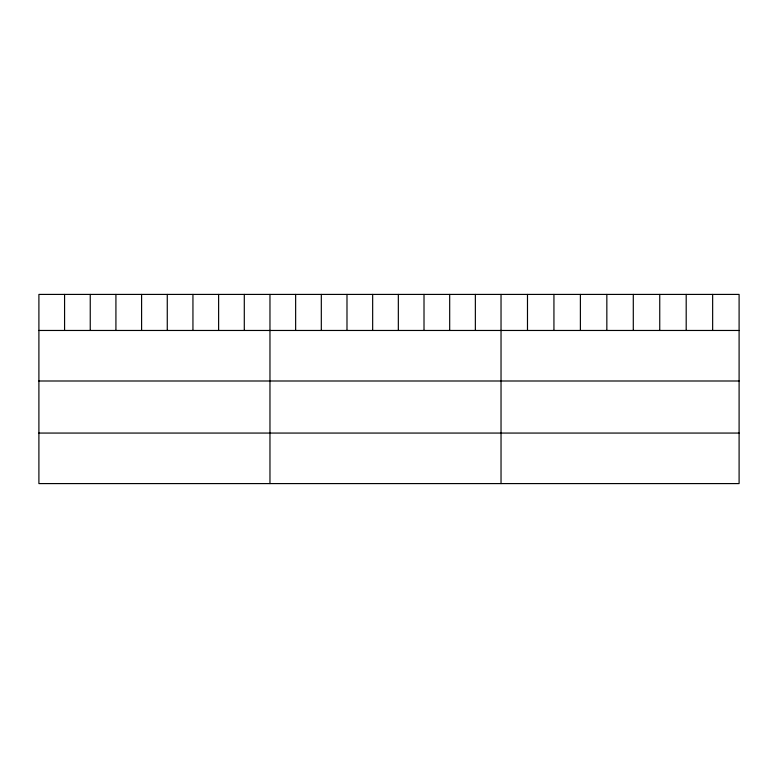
<?xml version="1.0" encoding="UTF-8"?>
<svg xmlns="http://www.w3.org/2000/svg" width="778" height="778" viewBox="0 0 778 778"><rect width="100%" height="100%" fill="white"/><g stroke="black" fill="none" stroke-linecap="round" stroke-linejoin="round"><path stroke-width="1.17" d="M739.1 330.465L739.1 483.585L38.9 483.585L38.9 294.415L739.1 294.415L739.1 330.465L38.9 330.465M38.9 380.996L739.1 380.996M38.9 433.064L739.1 433.064M712.648 294.415L712.648 330.465M686.196 294.415L686.196 330.465M659.744 294.415L659.744 330.465M633.292 294.415L633.292 330.465M606.84 294.415L606.84 330.465M580.388 294.415L580.388 330.465M553.936 294.415L553.936 330.465M527.484 294.415L527.484 330.465M501.032 294.415L501.032 483.585M475.358 294.415L475.358 330.465M449.684 294.415L449.684 330.465M424.01 294.415L424.01 330.465M398.336 294.415L398.336 330.465M372.662 294.415L372.662 330.465M346.988 294.415L346.988 330.465M321.314 294.415L321.314 330.465M295.64 294.415L295.64 330.465M269.966 294.415L269.966 483.585M244.292 294.415L244.292 330.465M218.618 294.415L218.618 330.465M192.944 294.415L192.944 330.465M167.27 294.415L167.27 330.465M141.596 294.415L141.596 330.465M115.922 294.415L115.922 330.465M90.248 294.415L90.248 330.465M64.574 294.415L64.574 330.465"/></g></svg>
